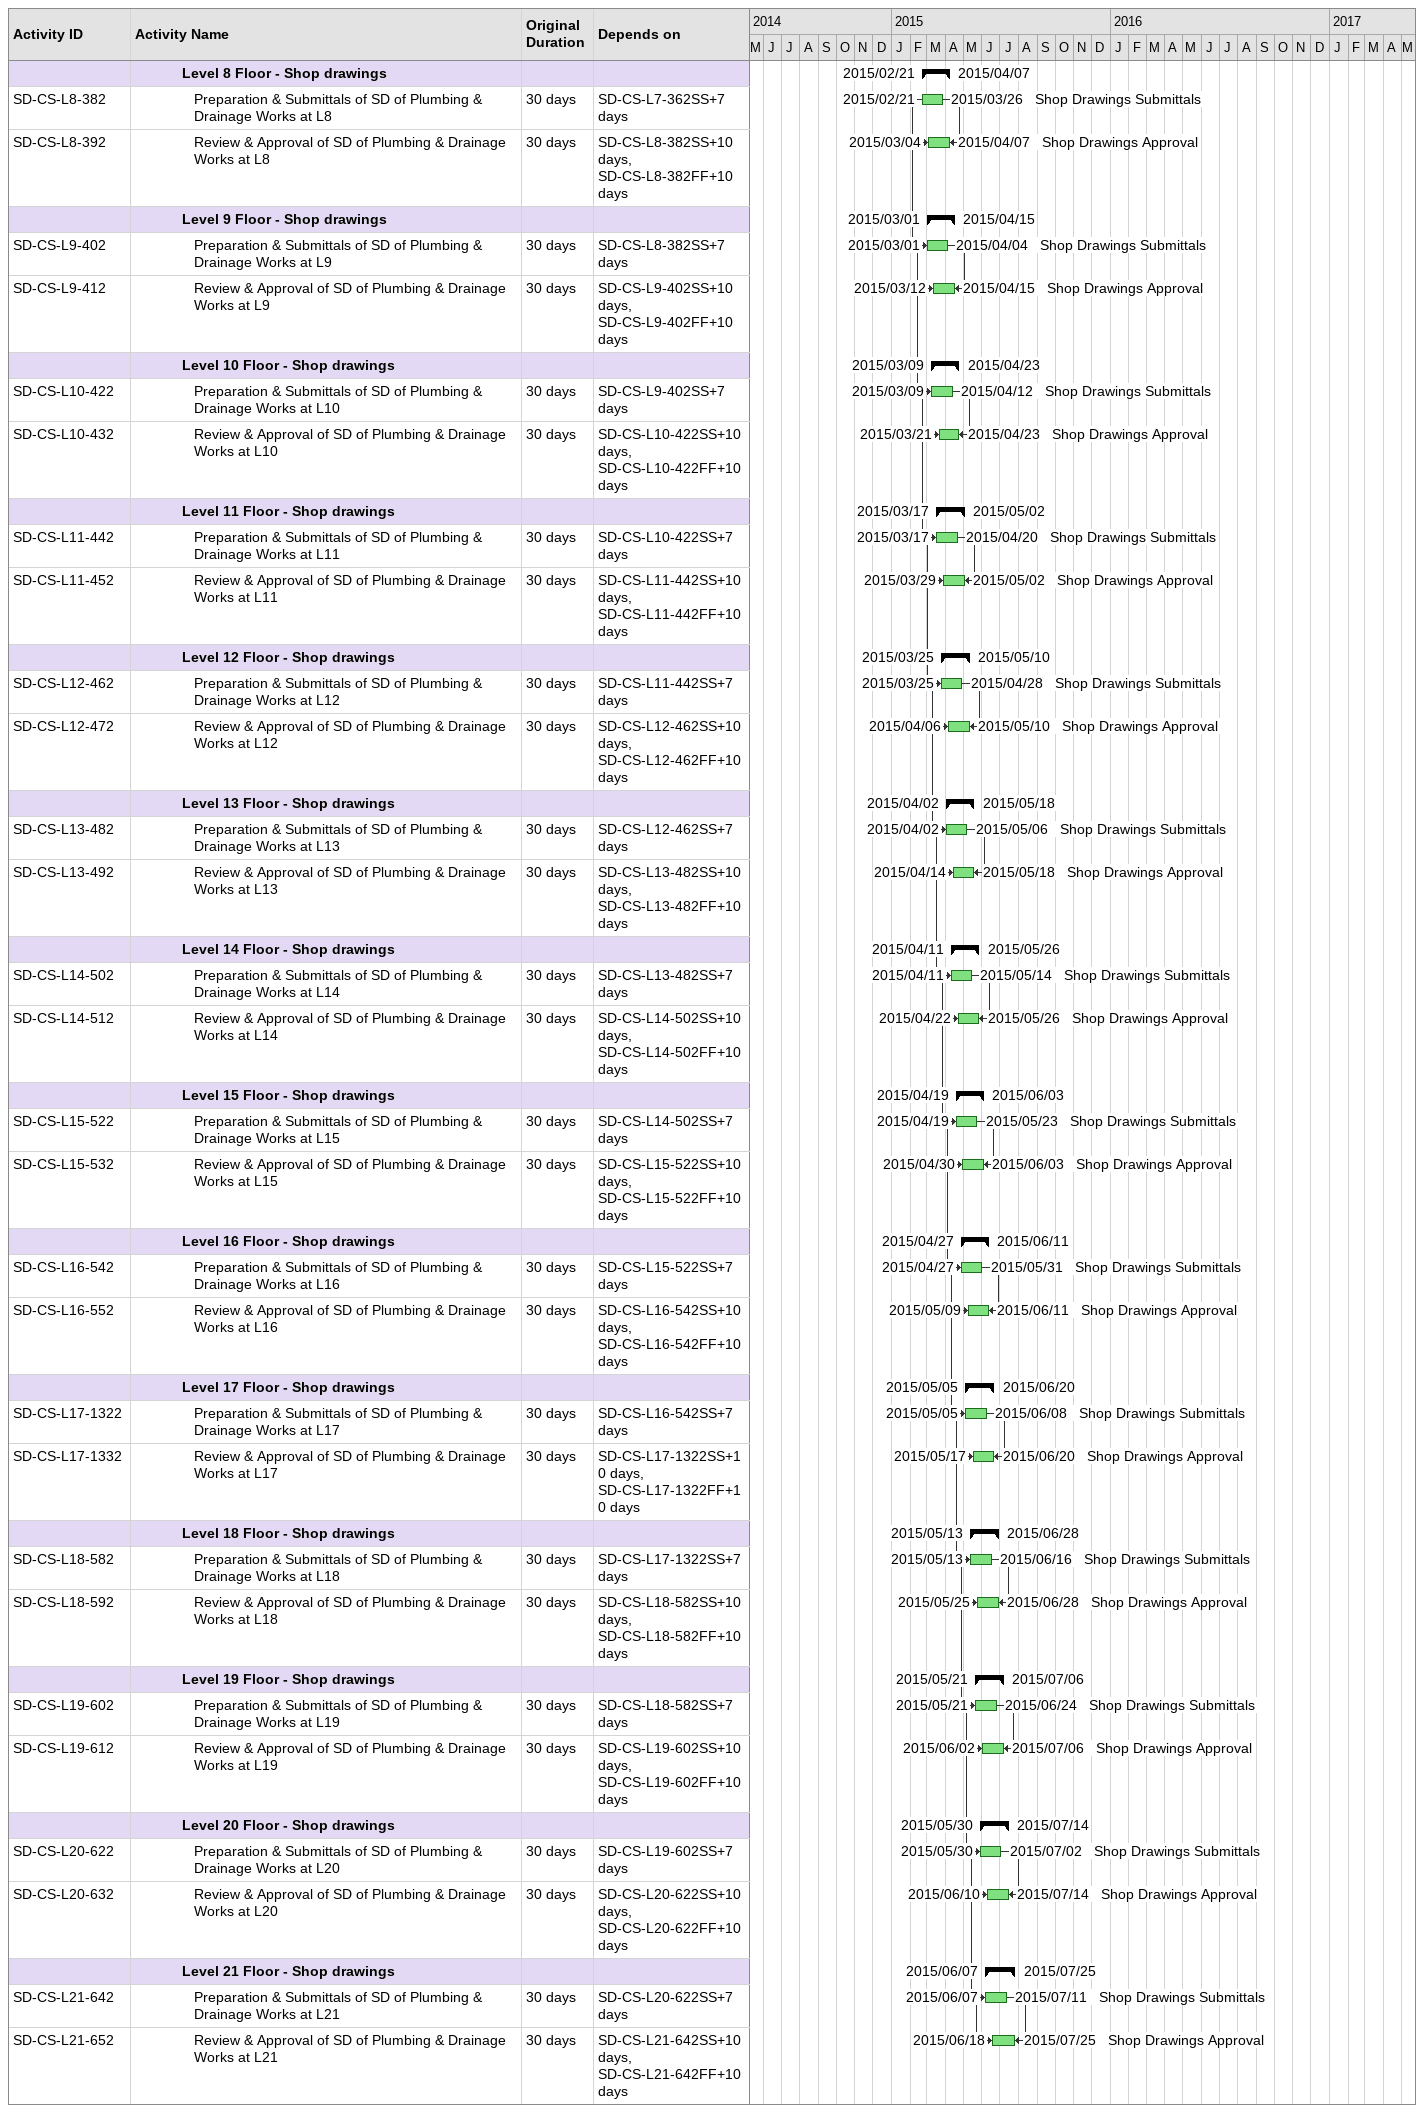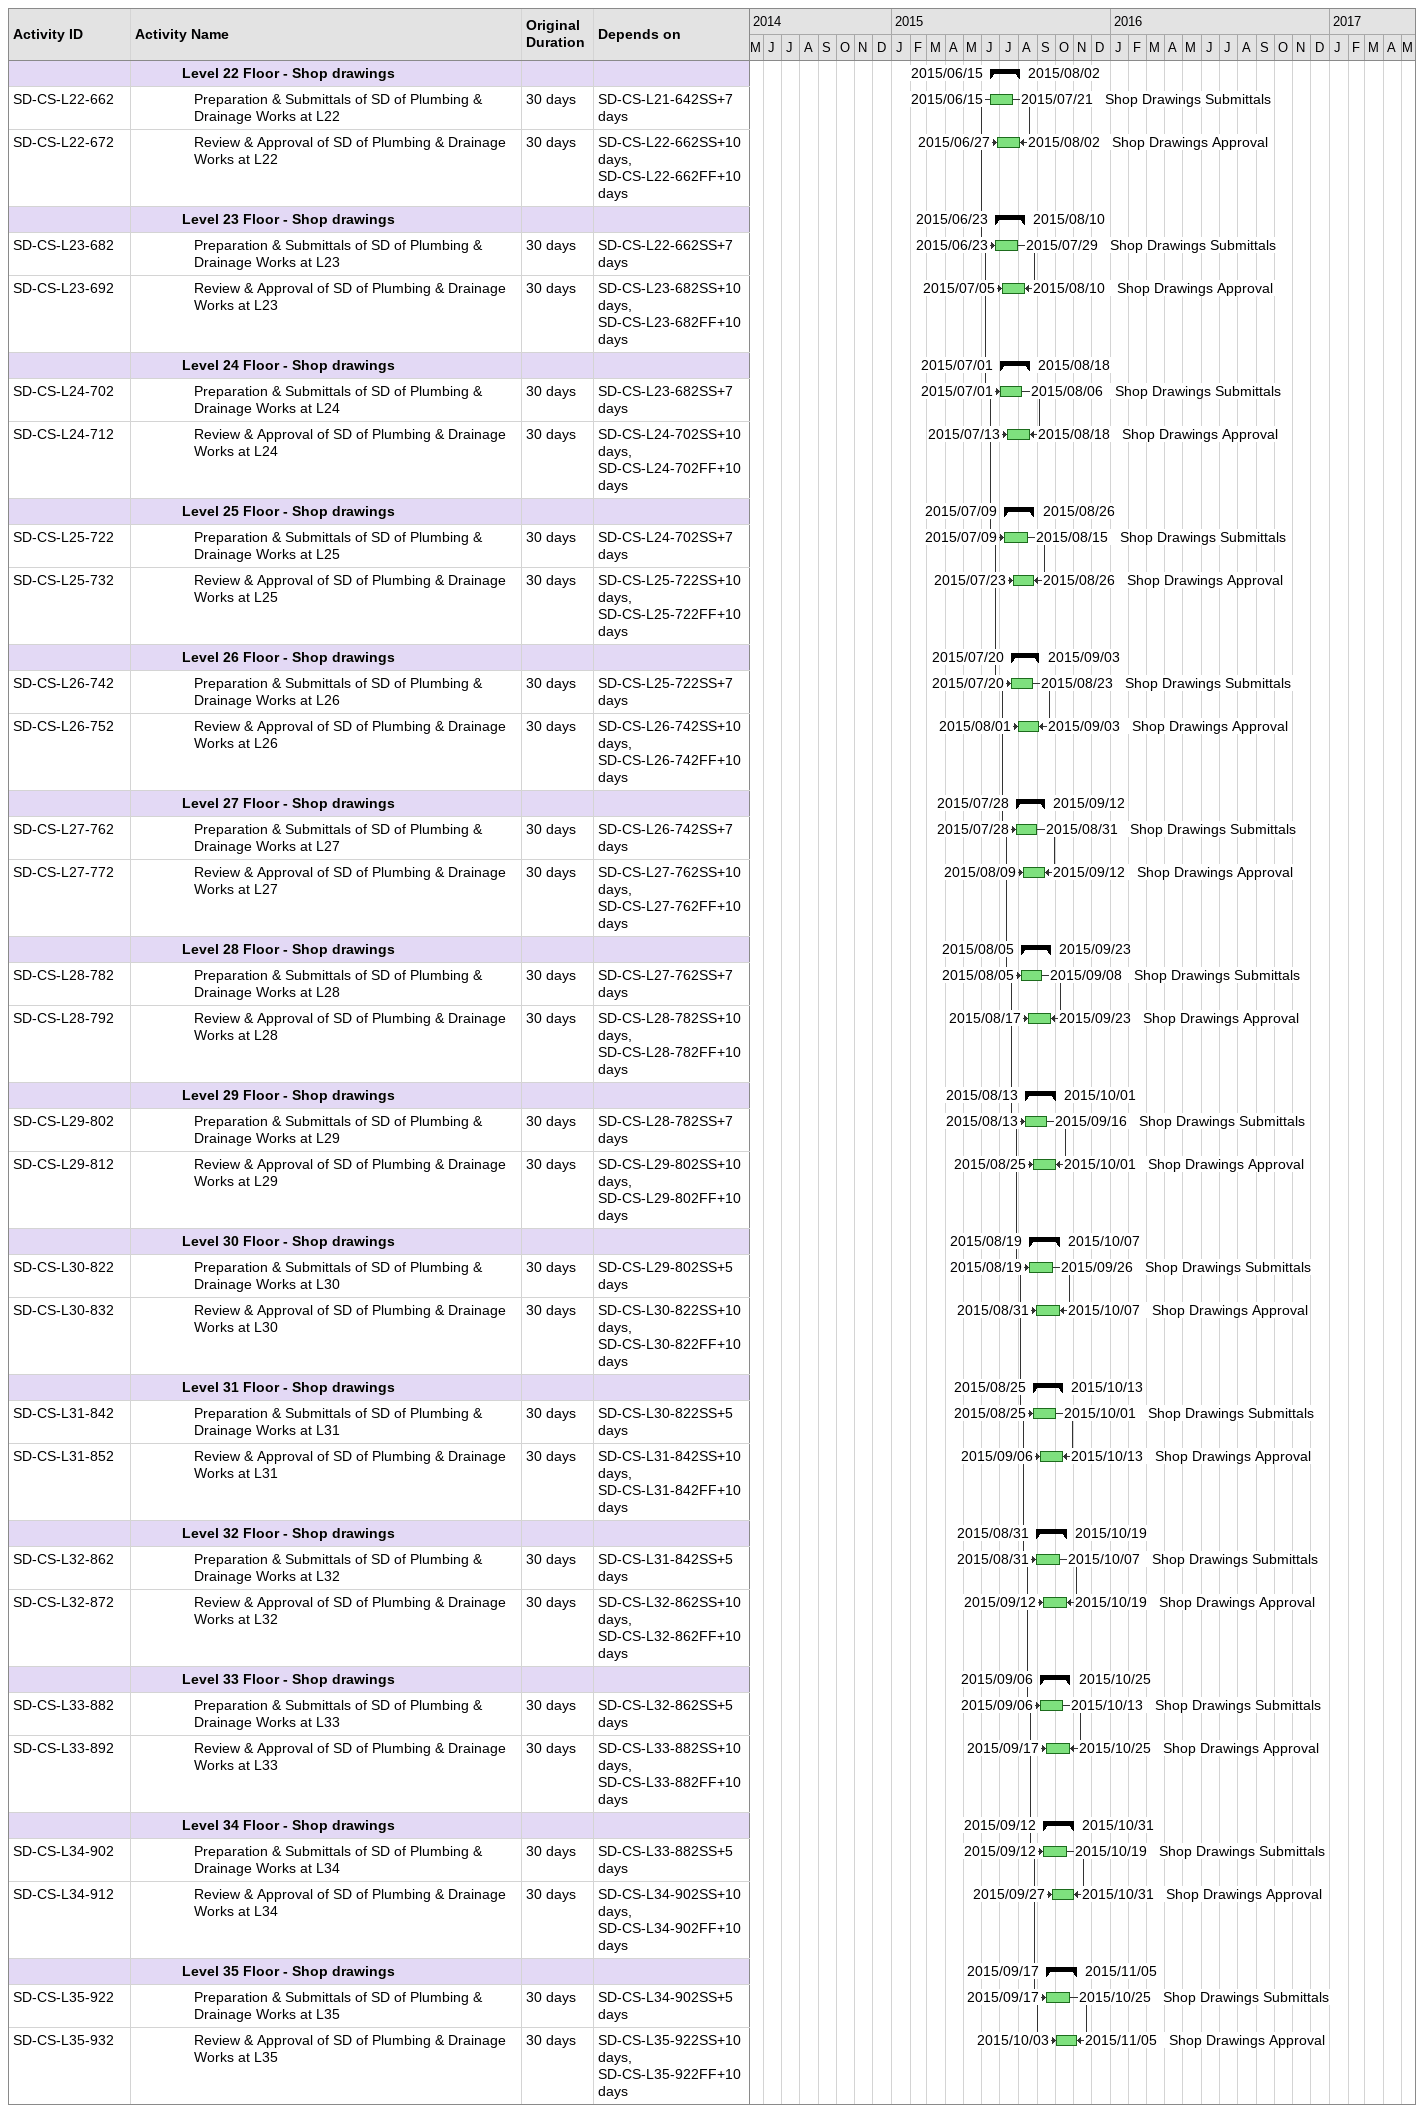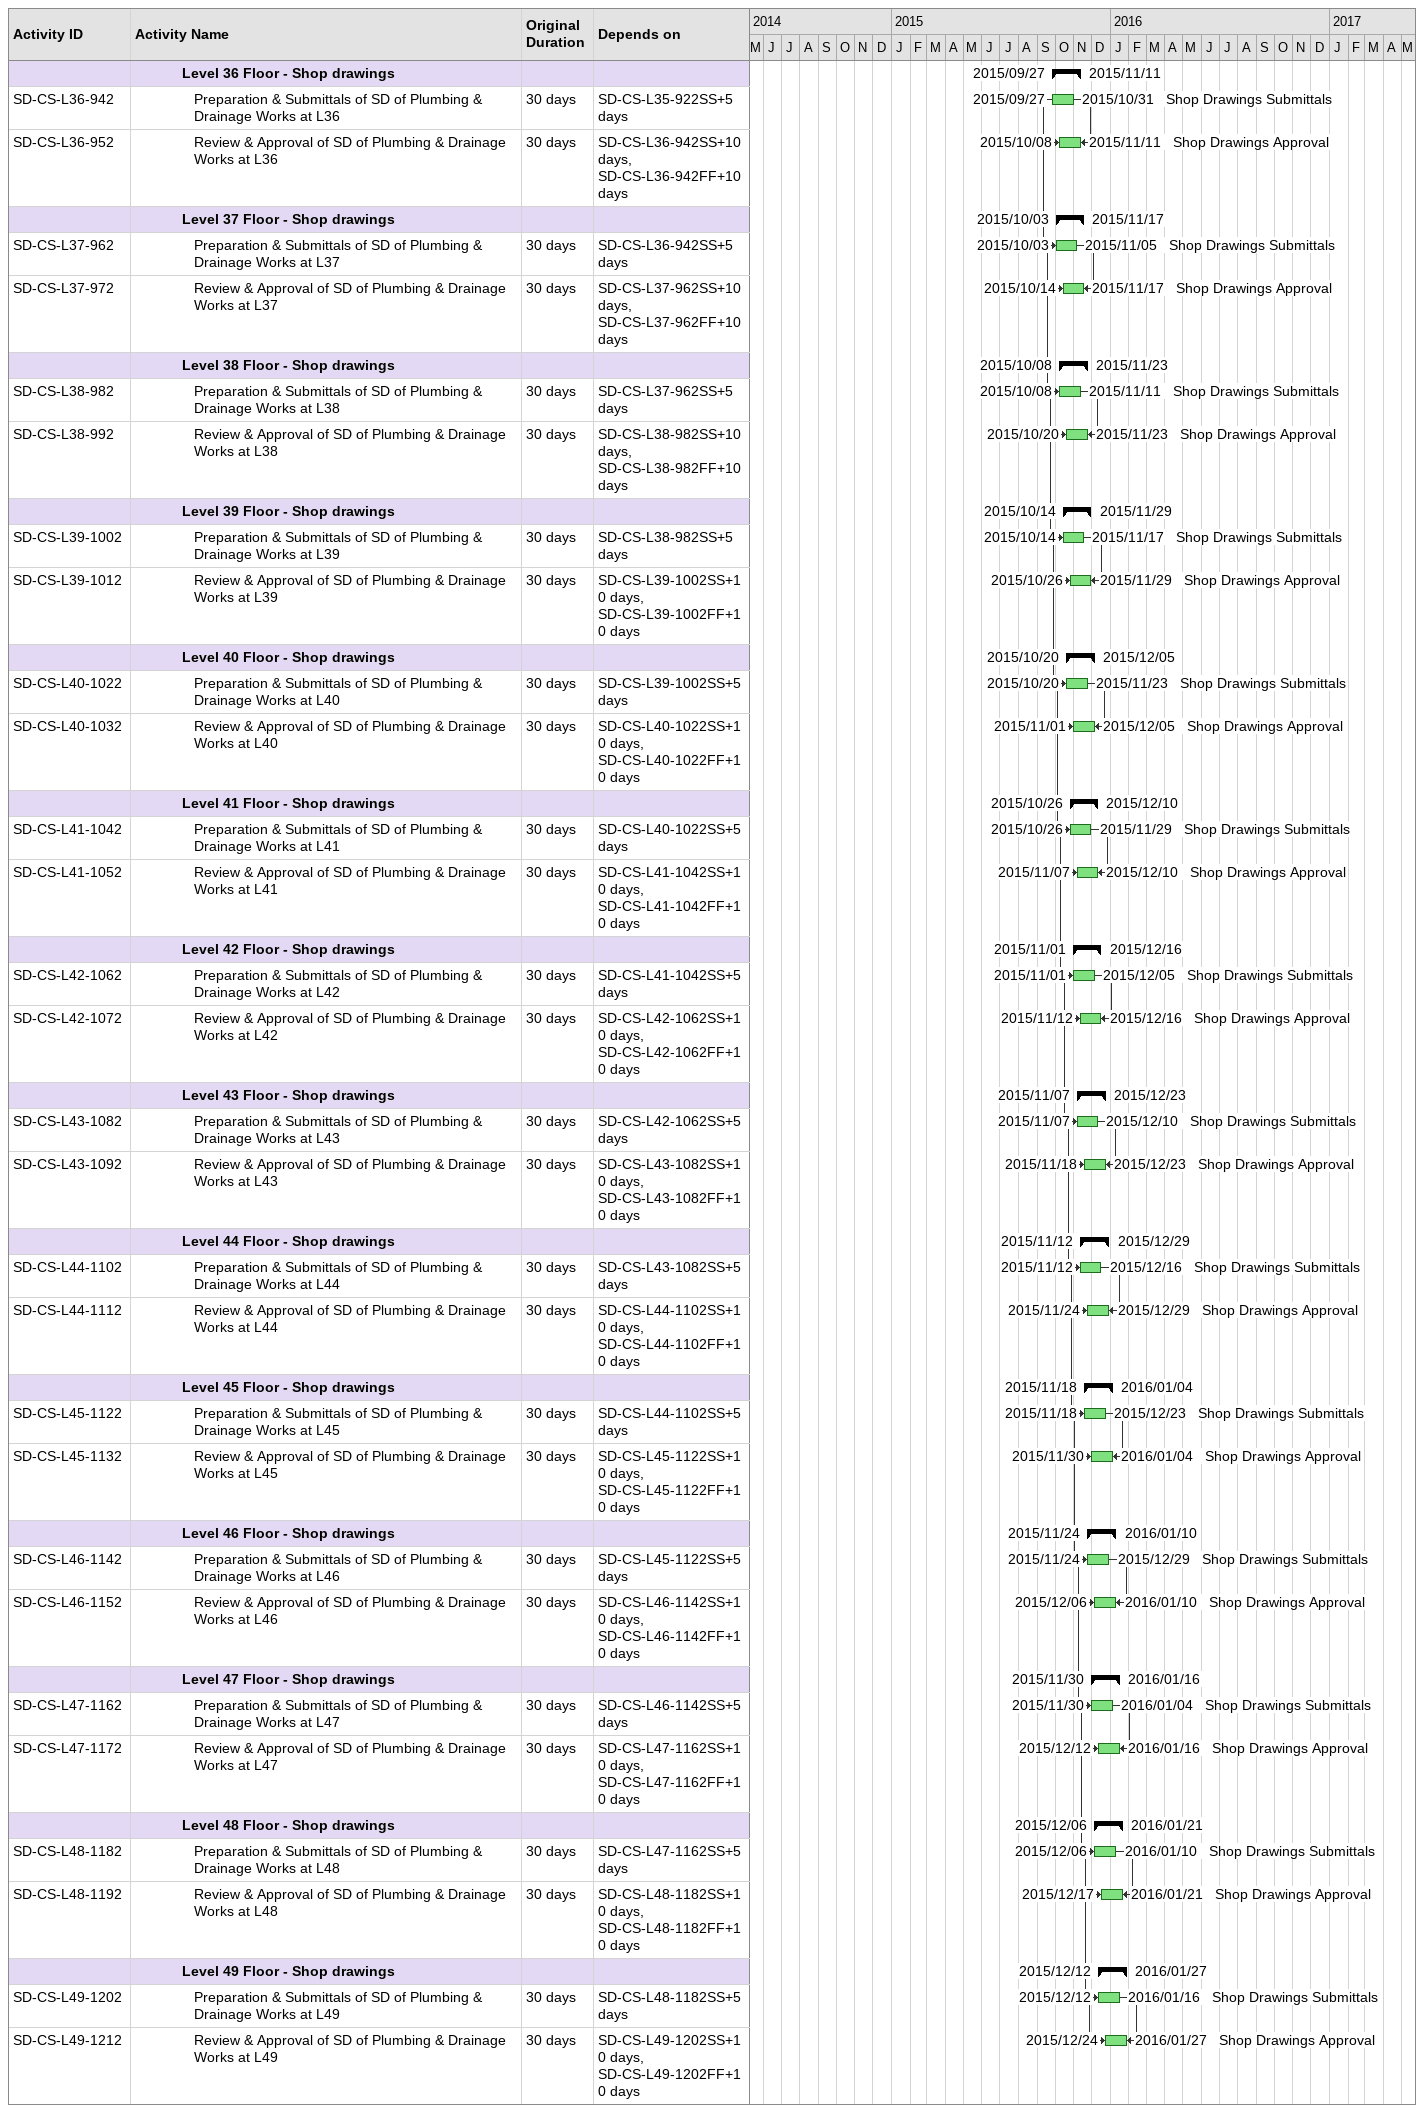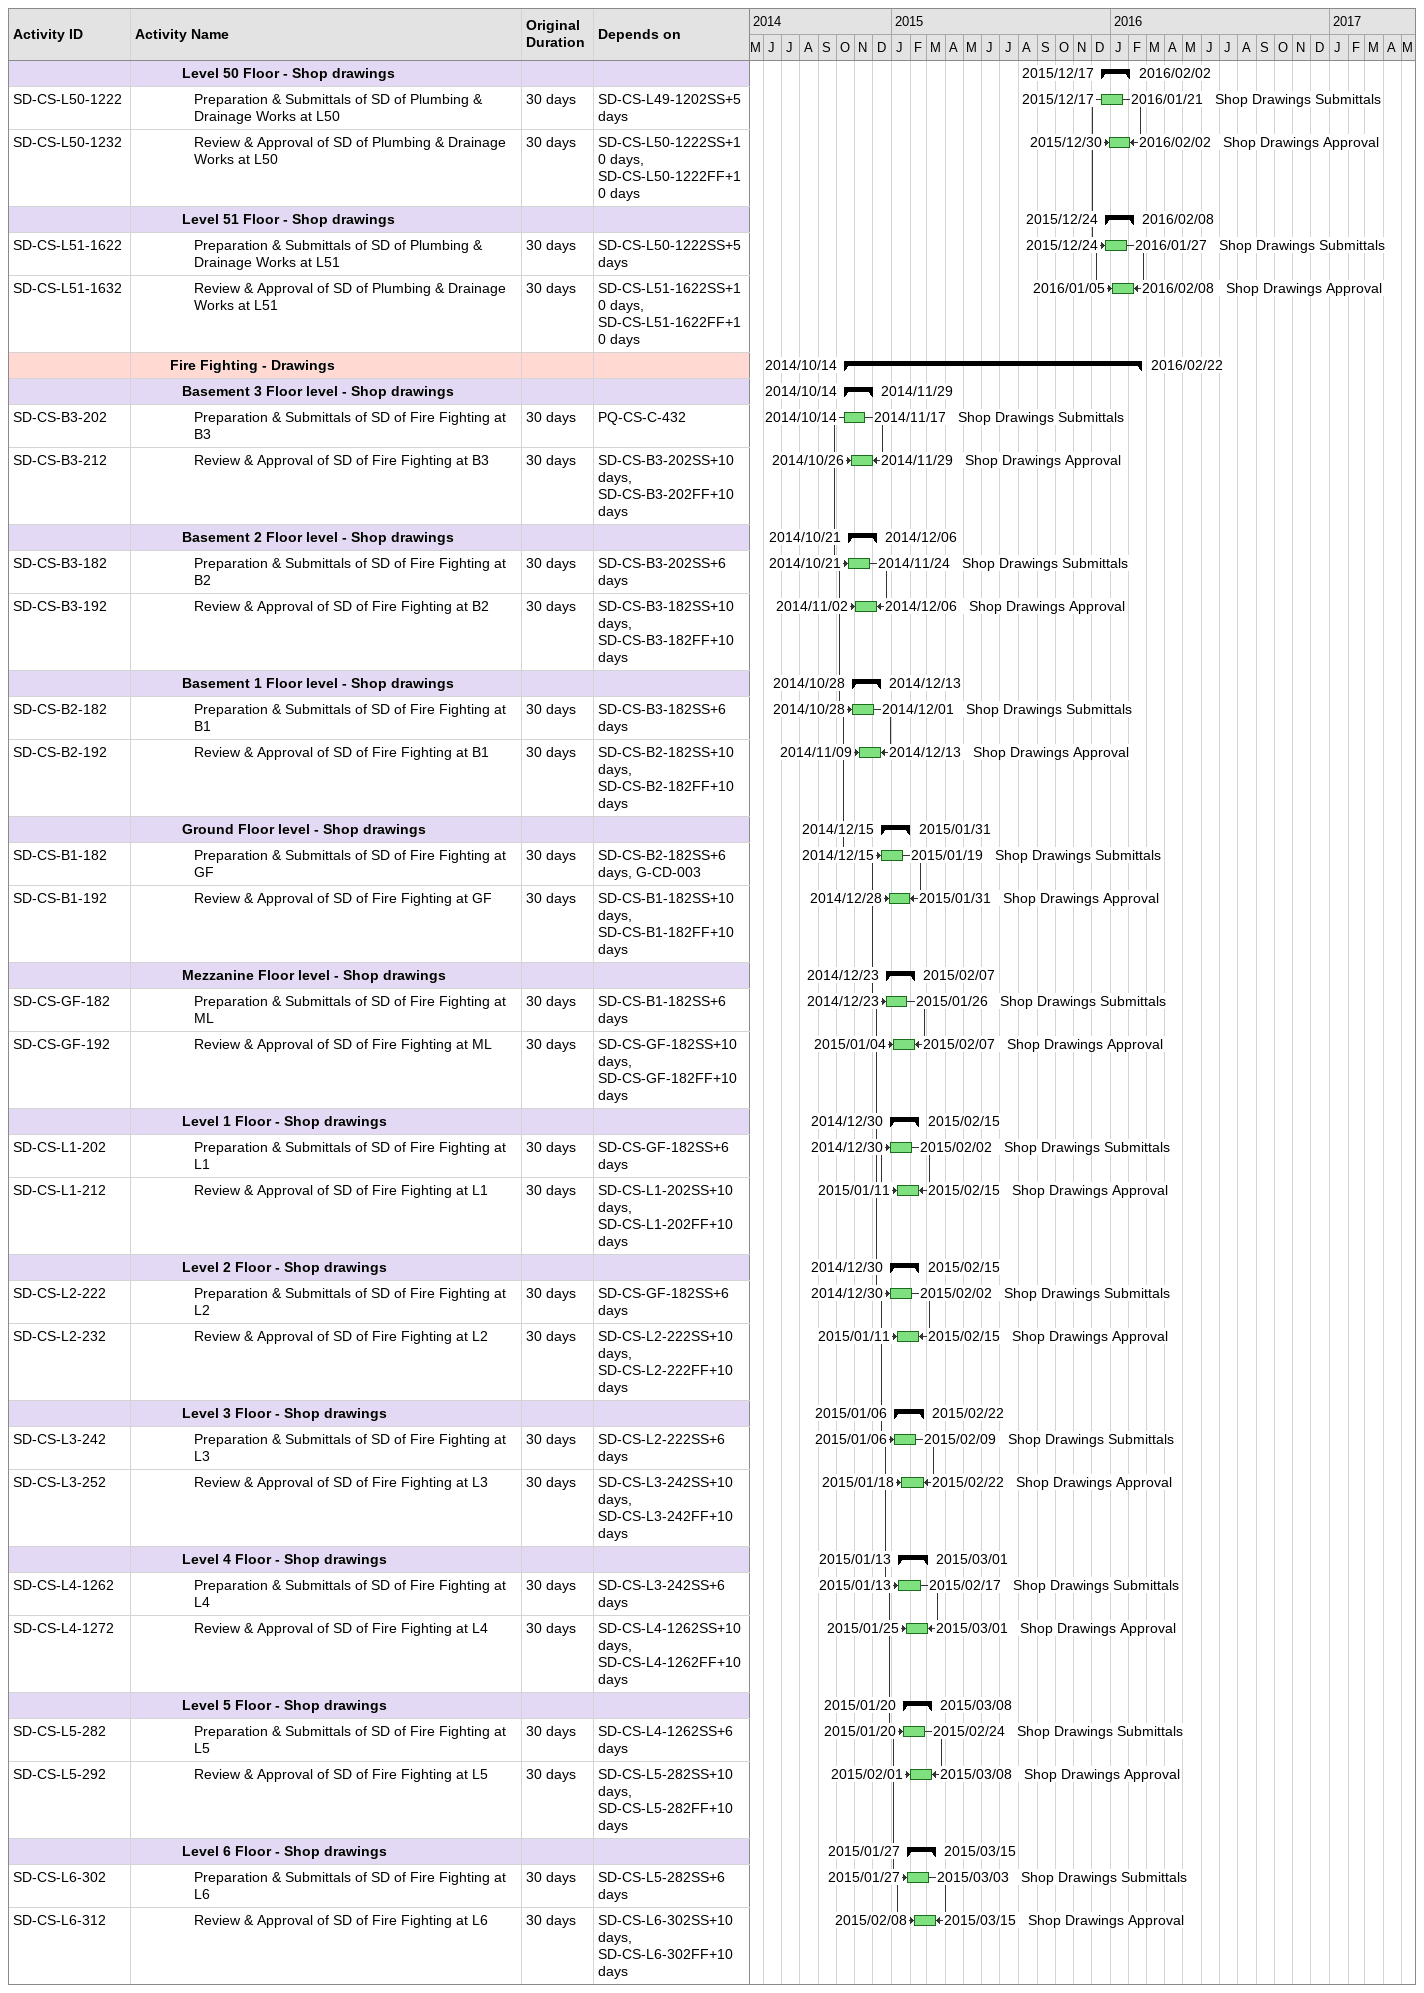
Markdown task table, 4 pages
| ID | Level | Task | Original duration | Start | Finish | Predecessors | Resources |
|---|---|---|---|---|---|---|---|
|  | 5 | **Level 8 Floor - Shop drawings** |  | 2015-02-21 | 2015-04-07 |  |  |
| SD-CS-L8-382 | 6 | Preparation & Submittals of SD of Plumbing & Drainage Works at L8 | 30d | 2015-02-21 | 2015-03-26 | SD-CS-L7-362SS+7d | Shop Drawings Submittals |
| SD-CS-L8-392 | 6 | Review & Approval of SD of Plumbing & Drainage Works at L8 | 30d | 2015-03-04 | 2015-04-07 | SD-CS-L8-382SS+10d, SD-CS-L8-382FF+10d | Shop Drawings Approval |
|  | 5 | **Level 9 Floor - Shop drawings** |  | 2015-03-01 | 2015-04-15 |  |  |
| SD-CS-L9-402 | 6 | Preparation & Submittals of SD of Plumbing & Drainage Works at L9 | 30d | 2015-03-01 | 2015-04-04 | SD-CS-L8-382SS+7d | Shop Drawings Submittals |
| SD-CS-L9-412 | 6 | Review & Approval of SD of Plumbing & Drainage Works at L9 | 30d | 2015-03-12 | 2015-04-15 | SD-CS-L9-402SS+10d, SD-CS-L9-402FF+10d | Shop Drawings Approval |
|  | 5 | **Level 10 Floor - Shop drawings** |  | 2015-03-09 | 2015-04-23 |  |  |
| SD-CS-L10-422 | 6 | Preparation & Submittals of SD of Plumbing & Drainage Works at L10 | 30d | 2015-03-09 | 2015-04-12 | SD-CS-L9-402SS+7d | Shop Drawings Submittals |
| SD-CS-L10-432 | 6 | Review & Approval of SD of Plumbing & Drainage Works at L10 | 30d | 2015-03-21 | 2015-04-23 | SD-CS-L10-422SS+10d, SD-CS-L10-422FF+10d | Shop Drawings Approval |
|  | 5 | **Level 11 Floor - Shop drawings** |  | 2015-03-17 | 2015-05-02 |  |  |
| SD-CS-L11-442 | 6 | Preparation & Submittals of SD of Plumbing & Drainage Works at L11 | 30d | 2015-03-17 | 2015-04-20 | SD-CS-L10-422SS+7d | Shop Drawings Submittals |
| SD-CS-L11-452 | 6 | Review & Approval of SD of Plumbing & Drainage Works at L11 | 30d | 2015-03-29 | 2015-05-02 | SD-CS-L11-442SS+10d, SD-CS-L11-442FF+10d | Shop Drawings Approval |
|  | 5 | **Level 12 Floor - Shop drawings** |  | 2015-03-25 | 2015-05-10 |  |  |
| SD-CS-L12-462 | 6 | Preparation & Submittals of SD of Plumbing & Drainage Works at L12 | 30d | 2015-03-25 | 2015-04-28 | SD-CS-L11-442SS+7d | Shop Drawings Submittals |
| SD-CS-L12-472 | 6 | Review & Approval of SD of Plumbing & Drainage Works at L12 | 30d | 2015-04-06 | 2015-05-10 | SD-CS-L12-462SS+10d, SD-CS-L12-462FF+10d | Shop Drawings Approval |
|  | 5 | **Level 13 Floor - Shop drawings** |  | 2015-04-02 | 2015-05-18 |  |  |
| SD-CS-L13-482 | 6 | Preparation & Submittals of SD of Plumbing & Drainage Works at L13 | 30d | 2015-04-02 | 2015-05-06 | SD-CS-L12-462SS+7d | Shop Drawings Submittals |
| SD-CS-L13-492 | 6 | Review & Approval of SD of Plumbing & Drainage Works at L13 | 30d | 2015-04-14 | 2015-05-18 | SD-CS-L13-482SS+10d, SD-CS-L13-482FF+10d | Shop Drawings Approval |
|  | 5 | **Level 14 Floor - Shop drawings** |  | 2015-04-11 | 2015-05-26 |  |  |
| SD-CS-L14-502 | 6 | Preparation & Submittals of SD of Plumbing & Drainage Works at L14 | 30d | 2015-04-11 | 2015-05-14 | SD-CS-L13-482SS+7d | Shop Drawings Submittals |
| SD-CS-L14-512 | 6 | Review & Approval of SD of Plumbing & Drainage Works at L14 | 30d | 2015-04-22 | 2015-05-26 | SD-CS-L14-502SS+10d, SD-CS-L14-502FF+10d | Shop Drawings Approval |
|  | 5 | **Level 15 Floor - Shop drawings** |  | 2015-04-19 | 2015-06-03 |  |  |
| SD-CS-L15-522 | 6 | Preparation & Submittals of SD of Plumbing & Drainage Works at L15 | 30d | 2015-04-19 | 2015-05-23 | SD-CS-L14-502SS+7d | Shop Drawings Submittals |
| SD-CS-L15-532 | 6 | Review & Approval of SD of Plumbing & Drainage Works at L15 | 30d | 2015-04-30 | 2015-06-03 | SD-CS-L15-522SS+10d, SD-CS-L15-522FF+10d | Shop Drawings Approval |
|  | 5 | **Level 16 Floor - Shop drawings** |  | 2015-04-27 | 2015-06-11 |  |  |
| SD-CS-L16-542 | 6 | Preparation & Submittals of SD of Plumbing & Drainage Works at L16 | 30d | 2015-04-27 | 2015-05-31 | SD-CS-L15-522SS+7d | Shop Drawings Submittals |
| SD-CS-L16-552 | 6 | Review & Approval of SD of Plumbing & Drainage Works at L16 | 30d | 2015-05-09 | 2015-06-11 | SD-CS-L16-542SS+10d, SD-CS-L16-542FF+10d | Shop Drawings Approval |
|  | 5 | **Level 17 Floor - Shop drawings** |  | 2015-05-05 | 2015-06-20 |  |  |
| SD-CS-L17-1322 | 6 | Preparation & Submittals of SD of Plumbing & Drainage Works at L17 | 30d | 2015-05-05 | 2015-06-08 | SD-CS-L16-542SS+7d | Shop Drawings Submittals |
| SD-CS-L17-1332 | 6 | Review & Approval of SD of Plumbing & Drainage Works at L17 | 30d | 2015-05-17 | 2015-06-20 | SD-CS-L17-1322SS+10d, SD-CS-L17-1322FF+10d | Shop Drawings Approval |
|  | 5 | **Level 18 Floor - Shop drawings** |  | 2015-05-13 | 2015-06-28 |  |  |
| SD-CS-L18-582 | 6 | Preparation & Submittals of SD of Plumbing & Drainage Works at L18 | 30d | 2015-05-13 | 2015-06-16 | SD-CS-L17-1322SS+7d | Shop Drawings Submittals |
| SD-CS-L18-592 | 6 | Review & Approval of SD of Plumbing & Drainage Works at L18 | 30d | 2015-05-25 | 2015-06-28 | SD-CS-L18-582SS+10d, SD-CS-L18-582FF+10d | Shop Drawings Approval |
|  | 5 | **Level 19 Floor - Shop drawings** |  | 2015-05-21 | 2015-07-06 |  |  |
| SD-CS-L19-602 | 6 | Preparation & Submittals of SD of Plumbing & Drainage Works at L19 | 30d | 2015-05-21 | 2015-06-24 | SD-CS-L18-582SS+7d | Shop Drawings Submittals |
| SD-CS-L19-612 | 6 | Review & Approval of SD of Plumbing & Drainage Works at L19 | 30d | 2015-06-02 | 2015-07-06 | SD-CS-L19-602SS+10d, SD-CS-L19-602FF+10d | Shop Drawings Approval |
|  | 5 | **Level 20 Floor - Shop drawings** |  | 2015-05-30 | 2015-07-14 |  |  |
| SD-CS-L20-622 | 6 | Preparation & Submittals of SD of Plumbing & Drainage Works at L20 | 30d | 2015-05-30 | 2015-07-02 | SD-CS-L19-602SS+7d | Shop Drawings Submittals |
| SD-CS-L20-632 | 6 | Review & Approval of SD of Plumbing & Drainage Works at L20 | 30d | 2015-06-10 | 2015-07-14 | SD-CS-L20-622SS+10d, SD-CS-L20-622FF+10d | Shop Drawings Approval |
|  | 5 | **Level 21 Floor - Shop drawings** |  | 2015-06-07 | 2015-07-25 |  |  |
| SD-CS-L21-642 | 6 | Preparation & Submittals of SD of Plumbing & Drainage Works at L21 | 30d | 2015-06-07 | 2015-07-11 | SD-CS-L20-622SS+7d | Shop Drawings Submittals |
| SD-CS-L21-652 | 6 | Review & Approval of SD of Plumbing & Drainage Works at L21 | 30d | 2015-06-18 | 2015-07-25 | SD-CS-L21-642SS+10d, SD-CS-L21-642FF+10d | Shop Drawings Approval |
|  | 5 | **Level 22 Floor - Shop drawings** |  | 2015-06-15 | 2015-08-02 |  |  |
| SD-CS-L22-662 | 6 | Preparation & Submittals of SD of Plumbing & Drainage Works at L22 | 30d | 2015-06-15 | 2015-07-21 | SD-CS-L21-642SS+7d | Shop Drawings Submittals |
| SD-CS-L22-672 | 6 | Review & Approval of SD of Plumbing & Drainage Works at L22 | 30d | 2015-06-27 | 2015-08-02 | SD-CS-L22-662SS+10d, SD-CS-L22-662FF+10d | Shop Drawings Approval |
|  | 5 | **Level 23 Floor - Shop drawings** |  | 2015-06-23 | 2015-08-10 |  |  |
| SD-CS-L23-682 | 6 | Preparation & Submittals of SD of Plumbing & Drainage Works at L23 | 30d | 2015-06-23 | 2015-07-29 | SD-CS-L22-662SS+7d | Shop Drawings Submittals |
| SD-CS-L23-692 | 6 | Review & Approval of SD of Plumbing & Drainage Works at L23 | 30d | 2015-07-05 | 2015-08-10 | SD-CS-L23-682SS+10d, SD-CS-L23-682FF+10d | Shop Drawings Approval |
|  | 5 | **Level 24 Floor - Shop drawings** |  | 2015-07-01 | 2015-08-18 |  |  |
| SD-CS-L24-702 | 6 | Preparation & Submittals of SD of Plumbing & Drainage Works at L24 | 30d | 2015-07-01 | 2015-08-06 | SD-CS-L23-682SS+7d | Shop Drawings Submittals |
| SD-CS-L24-712 | 6 | Review & Approval of SD of Plumbing & Drainage Works at L24 | 30d | 2015-07-13 | 2015-08-18 | SD-CS-L24-702SS+10d, SD-CS-L24-702FF+10d | Shop Drawings Approval |
|  | 5 | **Level 25 Floor - Shop drawings** |  | 2015-07-09 | 2015-08-26 |  |  |
| SD-CS-L25-722 | 6 | Preparation & Submittals of SD of Plumbing & Drainage Works at L25 | 30d | 2015-07-09 | 2015-08-15 | SD-CS-L24-702SS+7d | Shop Drawings Submittals |
| SD-CS-L25-732 | 6 | Review & Approval of SD of Plumbing & Drainage Works at L25 | 30d | 2015-07-23 | 2015-08-26 | SD-CS-L25-722SS+10d, SD-CS-L25-722FF+10d | Shop Drawings Approval |
|  | 5 | **Level 26 Floor - Shop drawings** |  | 2015-07-20 | 2015-09-03 |  |  |
| SD-CS-L26-742 | 6 | Preparation & Submittals of SD of Plumbing & Drainage Works at L26 | 30d | 2015-07-20 | 2015-08-23 | SD-CS-L25-722SS+7d | Shop Drawings Submittals |
| SD-CS-L26-752 | 6 | Review & Approval of SD of Plumbing & Drainage Works at L26 | 30d | 2015-08-01 | 2015-09-03 | SD-CS-L26-742SS+10d, SD-CS-L26-742FF+10d | Shop Drawings Approval |
|  | 5 | **Level 27 Floor - Shop drawings** |  | 2015-07-28 | 2015-09-12 |  |  |
| SD-CS-L27-762 | 6 | Preparation & Submittals of SD of Plumbing & Drainage Works at L27 | 30d | 2015-07-28 | 2015-08-31 | SD-CS-L26-742SS+7d | Shop Drawings Submittals |
| SD-CS-L27-772 | 6 | Review & Approval of SD of Plumbing & Drainage Works at L27 | 30d | 2015-08-09 | 2015-09-12 | SD-CS-L27-762SS+10d, SD-CS-L27-762FF+10d | Shop Drawings Approval |
|  | 5 | **Level 28 Floor - Shop drawings** |  | 2015-08-05 | 2015-09-23 |  |  |
| SD-CS-L28-782 | 6 | Preparation & Submittals of SD of Plumbing & Drainage Works at L28 | 30d | 2015-08-05 | 2015-09-08 | SD-CS-L27-762SS+7d | Shop Drawings Submittals |
| SD-CS-L28-792 | 6 | Review & Approval of SD of Plumbing & Drainage Works at L28 | 30d | 2015-08-17 | 2015-09-23 | SD-CS-L28-782SS+10d, SD-CS-L28-782FF+10d | Shop Drawings Approval |
|  | 5 | **Level 29 Floor - Shop drawings** |  | 2015-08-13 | 2015-10-01 |  |  |
| SD-CS-L29-802 | 6 | Preparation & Submittals of SD of Plumbing & Drainage Works at L29 | 30d | 2015-08-13 | 2015-09-16 | SD-CS-L28-782SS+7d | Shop Drawings Submittals |
| SD-CS-L29-812 | 6 | Review & Approval of SD of Plumbing & Drainage Works at L29 | 30d | 2015-08-25 | 2015-10-01 | SD-CS-L29-802SS+10d, SD-CS-L29-802FF+10d | Shop Drawings Approval |
|  | 5 | **Level 30 Floor - Shop drawings** |  | 2015-08-19 | 2015-10-07 |  |  |
| SD-CS-L30-822 | 6 | Preparation & Submittals of SD of Plumbing & Drainage Works at L30 | 30d | 2015-08-19 | 2015-09-26 | SD-CS-L29-802SS+5d | Shop Drawings Submittals |
| SD-CS-L30-832 | 6 | Review & Approval of SD of Plumbing & Drainage Works at L30 | 30d | 2015-08-31 | 2015-10-07 | SD-CS-L30-822SS+10d, SD-CS-L30-822FF+10d | Shop Drawings Approval |
|  | 5 | **Level 31 Floor - Shop drawings** |  | 2015-08-25 | 2015-10-13 |  |  |
| SD-CS-L31-842 | 6 | Preparation & Submittals of SD of Plumbing & Drainage Works at L31 | 30d | 2015-08-25 | 2015-10-01 | SD-CS-L30-822SS+5d | Shop Drawings Submittals |
| SD-CS-L31-852 | 6 | Review & Approval of SD of Plumbing & Drainage Works at L31 | 30d | 2015-09-06 | 2015-10-13 | SD-CS-L31-842SS+10d, SD-CS-L31-842FF+10d | Shop Drawings Approval |
|  | 5 | **Level 32 Floor - Shop drawings** |  | 2015-08-31 | 2015-10-19 |  |  |
| SD-CS-L32-862 | 6 | Preparation & Submittals of SD of Plumbing & Drainage Works at L32 | 30d | 2015-08-31 | 2015-10-07 | SD-CS-L31-842SS+5d | Shop Drawings Submittals |
| SD-CS-L32-872 | 6 | Review & Approval of SD of Plumbing & Drainage Works at L32 | 30d | 2015-09-12 | 2015-10-19 | SD-CS-L32-862SS+10d, SD-CS-L32-862FF+10d | Shop Drawings Approval |
|  | 5 | **Level 33 Floor - Shop drawings** |  | 2015-09-06 | 2015-10-25 |  |  |
| SD-CS-L33-882 | 6 | Preparation & Submittals of SD of Plumbing & Drainage Works at L33 | 30d | 2015-09-06 | 2015-10-13 | SD-CS-L32-862SS+5d | Shop Drawings Submittals |
| SD-CS-L33-892 | 6 | Review & Approval of SD of Plumbing & Drainage Works at L33 | 30d | 2015-09-17 | 2015-10-25 | SD-CS-L33-882SS+10d, SD-CS-L33-882FF+10d | Shop Drawings Approval |
|  | 5 | **Level 34 Floor - Shop drawings** |  | 2015-09-12 | 2015-10-31 |  |  |
| SD-CS-L34-902 | 6 | Preparation & Submittals of SD of Plumbing & Drainage Works at L34 | 30d | 2015-09-12 | 2015-10-19 | SD-CS-L33-882SS+5d | Shop Drawings Submittals |
| SD-CS-L34-912 | 6 | Review & Approval of SD of Plumbing & Drainage Works at L34 | 30d | 2015-09-27 | 2015-10-31 | SD-CS-L34-902SS+10d, SD-CS-L34-902FF+10d | Shop Drawings Approval |
|  | 5 | **Level 35 Floor - Shop drawings** |  | 2015-09-17 | 2015-11-05 |  |  |
| SD-CS-L35-922 | 6 | Preparation & Submittals of SD of Plumbing & Drainage Works at L35 | 30d | 2015-09-17 | 2015-10-25 | SD-CS-L34-902SS+5d | Shop Drawings Submittals |
| SD-CS-L35-932 | 6 | Review & Approval of SD of Plumbing & Drainage Works at L35 | 30d | 2015-10-03 | 2015-11-05 | SD-CS-L35-922SS+10d, SD-CS-L35-922FF+10d | Shop Drawings Approval |
|  | 5 | **Level 36 Floor - Shop drawings** |  | 2015-09-27 | 2015-11-11 |  |  |
| SD-CS-L36-942 | 6 | Preparation & Submittals of SD of Plumbing & Drainage Works at L36 | 30d | 2015-09-27 | 2015-10-31 | SD-CS-L35-922SS+5d | Shop Drawings Submittals |
| SD-CS-L36-952 | 6 | Review & Approval of SD of Plumbing & Drainage Works at L36 | 30d | 2015-10-08 | 2015-11-11 | SD-CS-L36-942SS+10d, SD-CS-L36-942FF+10d | Shop Drawings Approval |
|  | 5 | **Level 37 Floor - Shop drawings** |  | 2015-10-03 | 2015-11-17 |  |  |
| SD-CS-L37-962 | 6 | Preparation & Submittals of SD of Plumbing & Drainage Works at L37 | 30d | 2015-10-03 | 2015-11-05 | SD-CS-L36-942SS+5d | Shop Drawings Submittals |
| SD-CS-L37-972 | 6 | Review & Approval of SD of Plumbing & Drainage Works at L37 | 30d | 2015-10-14 | 2015-11-17 | SD-CS-L37-962SS+10d, SD-CS-L37-962FF+10d | Shop Drawings Approval |
|  | 5 | **Level 38 Floor - Shop drawings** |  | 2015-10-08 | 2015-11-23 |  |  |
| SD-CS-L38-982 | 6 | Preparation & Submittals of SD of Plumbing & Drainage Works at L38 | 30d | 2015-10-08 | 2015-11-11 | SD-CS-L37-962SS+5d | Shop Drawings Submittals |
| SD-CS-L38-992 | 6 | Review & Approval of SD of Plumbing & Drainage Works at L38 | 30d | 2015-10-20 | 2015-11-23 | SD-CS-L38-982SS+10d, SD-CS-L38-982FF+10d | Shop Drawings Approval |
|  | 5 | **Level 39 Floor - Shop drawings** |  | 2015-10-14 | 2015-11-29 |  |  |
| SD-CS-L39-1002 | 6 | Preparation & Submittals of SD of Plumbing & Drainage Works at L39 | 30d | 2015-10-14 | 2015-11-17 | SD-CS-L38-982SS+5d | Shop Drawings Submittals |
| SD-CS-L39-1012 | 6 | Review & Approval of SD of Plumbing & Drainage Works at L39 | 30d | 2015-10-26 | 2015-11-29 | SD-CS-L39-1002SS+10d, SD-CS-L39-1002FF+10d | Shop Drawings Approval |
|  | 5 | **Level 40 Floor - Shop drawings** |  | 2015-10-20 | 2015-12-05 |  |  |
| SD-CS-L40-1022 | 6 | Preparation & Submittals of SD of Plumbing & Drainage Works at L40 | 30d | 2015-10-20 | 2015-11-23 | SD-CS-L39-1002SS+5d | Shop Drawings Submittals |
| SD-CS-L40-1032 | 6 | Review & Approval of SD of Plumbing & Drainage Works at L40 | 30d | 2015-11-01 | 2015-12-05 | SD-CS-L40-1022SS+10d, SD-CS-L40-1022FF+10d | Shop Drawings Approval |
|  | 5 | **Level 41 Floor - Shop drawings** |  | 2015-10-26 | 2015-12-10 |  |  |
| SD-CS-L41-1042 | 6 | Preparation & Submittals of SD of Plumbing & Drainage Works at L41 | 30d | 2015-10-26 | 2015-11-29 | SD-CS-L40-1022SS+5d | Shop Drawings Submittals |
| SD-CS-L41-1052 | 6 | Review & Approval of SD of Plumbing & Drainage Works at L41 | 30d | 2015-11-07 | 2015-12-10 | SD-CS-L41-1042SS+10d, SD-CS-L41-1042FF+10d | Shop Drawings Approval |
|  | 5 | **Level 42 Floor - Shop drawings** |  | 2015-11-01 | 2015-12-16 |  |  |
| SD-CS-L42-1062 | 6 | Preparation & Submittals of SD of Plumbing & Drainage Works at L42 | 30d | 2015-11-01 | 2015-12-05 | SD-CS-L41-1042SS+5d | Shop Drawings Submittals |
| SD-CS-L42-1072 | 6 | Review & Approval of SD of Plumbing & Drainage Works at L42 | 30d | 2015-11-12 | 2015-12-16 | SD-CS-L42-1062SS+10d, SD-CS-L42-1062FF+10d | Shop Drawings Approval |
|  | 5 | **Level 43 Floor - Shop drawings** |  | 2015-11-07 | 2015-12-23 |  |  |
| SD-CS-L43-1082 | 6 | Preparation & Submittals of SD of Plumbing & Drainage Works at L43 | 30d | 2015-11-07 | 2015-12-10 | SD-CS-L42-1062SS+5d | Shop Drawings Submittals |
| SD-CS-L43-1092 | 6 | Review & Approval of SD of Plumbing & Drainage Works at L43 | 30d | 2015-11-18 | 2015-12-23 | SD-CS-L43-1082SS+10d, SD-CS-L43-1082FF+10d | Shop Drawings Approval |
|  | 5 | **Level 44 Floor - Shop drawings** |  | 2015-11-12 | 2015-12-29 |  |  |
| SD-CS-L44-1102 | 6 | Preparation & Submittals of SD of Plumbing & Drainage Works at L44 | 30d | 2015-11-12 | 2015-12-16 | SD-CS-L43-1082SS+5d | Shop Drawings Submittals |
| SD-CS-L44-1112 | 6 | Review & Approval of SD of Plumbing & Drainage Works at L44 | 30d | 2015-11-24 | 2015-12-29 | SD-CS-L44-1102SS+10d, SD-CS-L44-1102FF+10d | Shop Drawings Approval |
|  | 5 | **Level 45 Floor - Shop drawings** |  | 2015-11-18 | 2016-01-04 |  |  |
| SD-CS-L45-1122 | 6 | Preparation & Submittals of SD of Plumbing & Drainage Works at L45 | 30d | 2015-11-18 | 2015-12-23 | SD-CS-L44-1102SS+5d | Shop Drawings Submittals |
| SD-CS-L45-1132 | 6 | Review & Approval of SD of Plumbing & Drainage Works at L45 | 30d | 2015-11-30 | 2016-01-04 | SD-CS-L45-1122SS+10d, SD-CS-L45-1122FF+10d | Shop Drawings Approval |
|  | 5 | **Level 46 Floor - Shop drawings** |  | 2015-11-24 | 2016-01-10 |  |  |
| SD-CS-L46-1142 | 6 | Preparation & Submittals of SD of Plumbing & Drainage Works at L46 | 30d | 2015-11-24 | 2015-12-29 | SD-CS-L45-1122SS+5d | Shop Drawings Submittals |
| SD-CS-L46-1152 | 6 | Review & Approval of SD of Plumbing & Drainage Works at L46 | 30d | 2015-12-06 | 2016-01-10 | SD-CS-L46-1142SS+10d, SD-CS-L46-1142FF+10d | Shop Drawings Approval |
|  | 5 | **Level 47 Floor - Shop drawings** |  | 2015-11-30 | 2016-01-16 |  |  |
| SD-CS-L47-1162 | 6 | Preparation & Submittals of SD of Plumbing & Drainage Works at L47 | 30d | 2015-11-30 | 2016-01-04 | SD-CS-L46-1142SS+5d | Shop Drawings Submittals |
| SD-CS-L47-1172 | 6 | Review & Approval of SD of Plumbing & Drainage Works at L47 | 30d | 2015-12-12 | 2016-01-16 | SD-CS-L47-1162SS+10d, SD-CS-L47-1162FF+10d | Shop Drawings Approval |
|  | 5 | **Level 48 Floor - Shop drawings** |  | 2015-12-06 | 2016-01-21 |  |  |
| SD-CS-L48-1182 | 6 | Preparation & Submittals of SD of Plumbing & Drainage Works at L48 | 30d | 2015-12-06 | 2016-01-10 | SD-CS-L47-1162SS+5d | Shop Drawings Submittals |
| SD-CS-L48-1192 | 6 | Review & Approval of SD of Plumbing & Drainage Works at L48 | 30d | 2015-12-17 | 2016-01-21 | SD-CS-L48-1182SS+10d, SD-CS-L48-1182FF+10d | Shop Drawings Approval |
|  | 5 | **Level 49 Floor - Shop drawings** |  | 2015-12-12 | 2016-01-27 |  |  |
| SD-CS-L49-1202 | 6 | Preparation & Submittals of SD of Plumbing & Drainage Works at L49 | 30d | 2015-12-12 | 2016-01-16 | SD-CS-L48-1182SS+5d | Shop Drawings Submittals |
| SD-CS-L49-1212 | 6 | Review & Approval of SD of Plumbing & Drainage Works at L49 | 30d | 2015-12-24 | 2016-01-27 | SD-CS-L49-1202SS+10d, SD-CS-L49-1202FF+10d | Shop Drawings Approval |
|  | 5 | **Level 50 Floor - Shop drawings** |  | 2015-12-17 | 2016-02-02 |  |  |
| SD-CS-L50-1222 | 6 | Preparation & Submittals of SD of Plumbing & Drainage Works at L50 | 30d | 2015-12-17 | 2016-01-21 | SD-CS-L49-1202SS+5d | Shop Drawings Submittals |
| SD-CS-L50-1232 | 6 | Review & Approval of SD of Plumbing & Drainage Works at L50 | 30d | 2015-12-30 | 2016-02-02 | SD-CS-L50-1222SS+10d, SD-CS-L50-1222FF+10d | Shop Drawings Approval |
|  | 5 | **Level 51 Floor - Shop drawings** |  | 2015-12-24 | 2016-02-08 |  |  |
| SD-CS-L51-1622 | 6 | Preparation & Submittals of SD of Plumbing & Drainage Works at L51 | 30d | 2015-12-24 | 2016-01-27 | SD-CS-L50-1222SS+5d | Shop Drawings Submittals |
| SD-CS-L51-1632 | 6 | Review & Approval of SD of Plumbing & Drainage Works at L51 | 30d | 2016-01-05 | 2016-02-08 | SD-CS-L51-1622SS+10d, SD-CS-L51-1622FF+10d | Shop Drawings Approval |
|  | 4 | **Fire Fighting - Drawings** |  | 2014-10-14 | 2016-02-22 |  |  |
|  | 5 | **Basement 3 Floor level - Shop drawings** |  | 2014-10-14 | 2014-11-29 |  |  |
| SD-CS-B3-202 | 6 | Preparation & Submittals of SD of Fire Fighting at B3 | 30d | 2014-10-14 | 2014-11-17 | PQ-CS-C-432 | Shop Drawings Submittals |
| SD-CS-B3-212 | 6 | Review & Approval of SD of Fire Fighting at B3 | 30d | 2014-10-26 | 2014-11-29 | SD-CS-B3-202SS+10d, SD-CS-B3-202FF+10d | Shop Drawings Approval |
|  | 5 | **Basement 2 Floor level - Shop drawings** |  | 2014-10-21 | 2014-12-06 |  |  |
| SD-CS-B3-182 | 6 | Preparation & Submittals of SD of Fire Fighting at B2 | 30d | 2014-10-21 | 2014-11-24 | SD-CS-B3-202SS+6d | Shop Drawings Submittals |
| SD-CS-B3-192 | 6 | Review & Approval of SD of Fire Fighting at B2 | 30d | 2014-11-02 | 2014-12-06 | SD-CS-B3-182SS+10d, SD-CS-B3-182FF+10d | Shop Drawings Approval |
|  | 5 | **Basement 1 Floor level - Shop drawings** |  | 2014-10-28 | 2014-12-13 |  |  |
| SD-CS-B2-182 | 6 | Preparation & Submittals of SD of Fire Fighting at B1 | 30d | 2014-10-28 | 2014-12-01 | SD-CS-B3-182SS+6d | Shop Drawings Submittals |
| SD-CS-B2-192 | 6 | Review & Approval of SD of Fire Fighting at B1 | 30d | 2014-11-09 | 2014-12-13 | SD-CS-B2-182SS+10d, SD-CS-B2-182FF+10d | Shop Drawings Approval |
|  | 5 | **Ground Floor level - Shop drawings** |  | 2014-12-15 | 2015-01-31 |  |  |
| SD-CS-B1-182 | 6 | Preparation & Submittals of SD of Fire Fighting at GF | 30d | 2014-12-15 | 2015-01-19 | SD-CS-B2-182SS+6d, G-CD-003 | Shop Drawings Submittals |
| SD-CS-B1-192 | 6 | Review & Approval of SD of Fire Fighting at GF | 30d | 2014-12-28 | 2015-01-31 | SD-CS-B1-182SS+10d, SD-CS-B1-182FF+10d | Shop Drawings Approval |
|  | 5 | **Mezzanine Floor level - Shop drawings** |  | 2014-12-23 | 2015-02-07 |  |  |
| SD-CS-GF-182 | 6 | Preparation & Submittals of SD of Fire Fighting at ML | 30d | 2014-12-23 | 2015-01-26 | SD-CS-B1-182SS+6d | Shop Drawings Submittals |
| SD-CS-GF-192 | 6 | Review & Approval of SD of Fire Fighting at ML | 30d | 2015-01-04 | 2015-02-07 | SD-CS-GF-182SS+10d, SD-CS-GF-182FF+10d | Shop Drawings Approval |
|  | 5 | **Level 1 Floor - Shop drawings** |  | 2014-12-30 | 2015-02-15 |  |  |
| SD-CS-L1-202 | 6 | Preparation & Submittals of SD of Fire Fighting at L1 | 30d | 2014-12-30 | 2015-02-02 | SD-CS-GF-182SS+6d | Shop Drawings Submittals |
| SD-CS-L1-212 | 6 | Review & Approval of SD of Fire Fighting at L1 | 30d | 2015-01-11 | 2015-02-15 | SD-CS-L1-202SS+10d, SD-CS-L1-202FF+10d | Shop Drawings Approval |
|  | 5 | **Level 2 Floor - Shop drawings** |  | 2014-12-30 | 2015-02-15 |  |  |
| SD-CS-L2-222 | 6 | Preparation & Submittals of SD of Fire Fighting at L2 | 30d | 2014-12-30 | 2015-02-02 | SD-CS-GF-182SS+6d | Shop Drawings Submittals |
| SD-CS-L2-232 | 6 | Review & Approval of SD of Fire Fighting at L2 | 30d | 2015-01-11 | 2015-02-15 | SD-CS-L2-222SS+10d, SD-CS-L2-222FF+10d | Shop Drawings Approval |
|  | 5 | **Level 3 Floor - Shop drawings** |  | 2015-01-06 | 2015-02-22 |  |  |
| SD-CS-L3-242 | 6 | Preparation & Submittals of SD of Fire Fighting at L3 | 30d | 2015-01-06 | 2015-02-09 | SD-CS-L2-222SS+6d | Shop Drawings Submittals |
| SD-CS-L3-252 | 6 | Review & Approval of SD of Fire Fighting at L3 | 30d | 2015-01-18 | 2015-02-22 | SD-CS-L3-242SS+10d, SD-CS-L3-242FF+10d | Shop Drawings Approval |
|  | 5 | **Level 4 Floor - Shop drawings** |  | 2015-01-13 | 2015-03-01 |  |  |
| SD-CS-L4-1262 | 6 | Preparation & Submittals of SD of Fire Fighting at L4 | 30d | 2015-01-13 | 2015-02-17 | SD-CS-L3-242SS+6d | Shop Drawings Submittals |
| SD-CS-L4-1272 | 6 | Review & Approval of SD of Fire Fighting at L4 | 30d | 2015-01-25 | 2015-03-01 | SD-CS-L4-1262SS+10d, SD-CS-L4-1262FF+10d | Shop Drawings Approval |
|  | 5 | **Level 5 Floor - Shop drawings** |  | 2015-01-20 | 2015-03-08 |  |  |
| SD-CS-L5-282 | 6 | Preparation & Submittals of SD of Fire Fighting at L5 | 30d | 2015-01-20 | 2015-02-24 | SD-CS-L4-1262SS+6d | Shop Drawings Submittals |
| SD-CS-L5-292 | 6 | Review & Approval of SD of Fire Fighting at L5 | 30d | 2015-02-01 | 2015-03-08 | SD-CS-L5-282SS+10d, SD-CS-L5-282FF+10d | Shop Drawings Approval |
|  | 5 | **Level 6 Floor - Shop drawings** |  | 2015-01-27 | 2015-03-15 |  |  |
| SD-CS-L6-302 | 6 | Preparation & Submittals of SD of Fire Fighting at L6 | 30d | 2015-01-27 | 2015-03-03 | SD-CS-L5-282SS+6d | Shop Drawings Submittals |
| SD-CS-L6-312 | 6 | Review & Approval of SD of Fire Fighting at L6 | 30d | 2015-02-08 | 2015-03-15 | SD-CS-L6-302SS+10d, SD-CS-L6-302FF+10d | Shop Drawings Approval |
